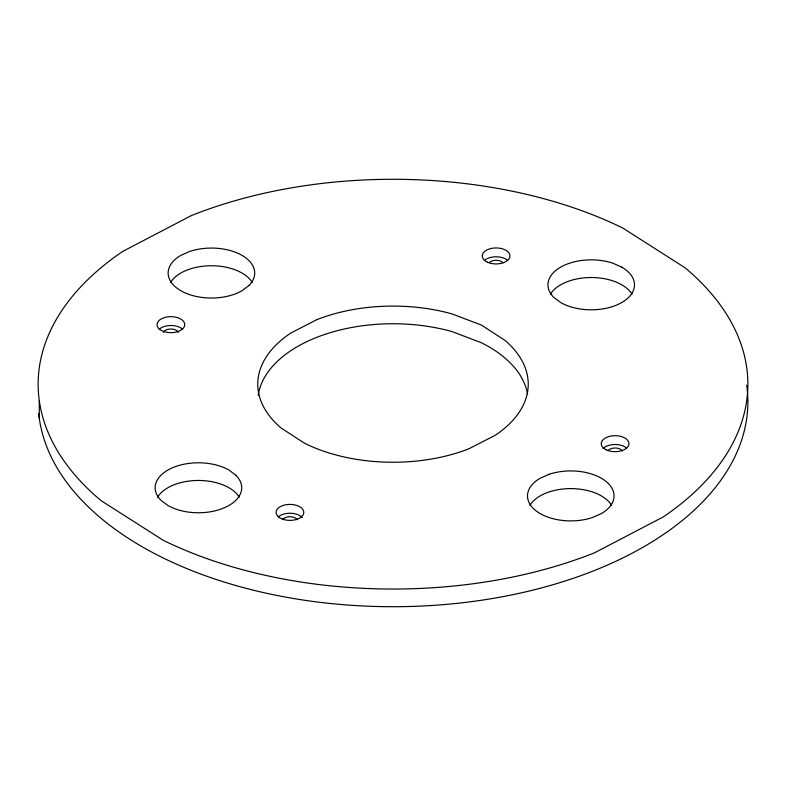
<?xml version="1.0" encoding="UTF-8"?>
<svg xmlns="http://www.w3.org/2000/svg" width="786" height="786" viewBox="0 0 786 786"><rect width="100%" height="100%" fill="white"/><g stroke="black" fill="none" stroke-linecap="round" stroke-linejoin="round"><path stroke-width="1.18" d="M39.3 400.742L39.3 418.407M159.165 329.255A13.843 7.998 0 0 1 182.519 329.147M278.303 516.883A13.843 7.998 0 0 1 302.256 517.591M603.019 448.6A13.843 7.998 0 0 1 626.344 447.833M485.198 259.822A13.843 7.998 0 0 1 507.167 259.989M163.38 332.321A7.791 4.5 0 0 1 170.906 329A7.791 4.5 0 0 1 178.422 332.331M282.911 519.281A7.791 4.5 0 0 1 290.368 516.736A7.791 4.5 0 0 1 297.285 519.743M608.01 450.653A7.791 4.5 0 0 1 615.359 448.01A7.791 4.5 0 0 1 622.394 450.928M746.7 385.258A354.859 204.881 0 0 1 417.523 606.222A354.859 204.881 0 0 1 38.72 413.583M258.221 395.417A135.241 78.079 0 0 1 452.029 331.584L481.513 342.804A135.241 78.079 0 0 1 527.553 393.983M529.911 505.339A43.279 24.985 0 0 1 570.764 488.597A43.279 24.985 0 0 1 611.616 505.339M157.564 497.204A43.279 24.985 0 0 1 198.416 480.462A43.279 24.985 0 0 1 239.268 497.204M170.562 282.469A43.279 24.985 0 0 1 211.414 265.737A43.279 24.985 0 0 1 252.267 282.469M550.367 294.259A43.279 24.985 0 0 1 591.219 277.517A43.279 24.985 0 0 1 632.072 294.259M489.521 262.337A7.791 4.5 0 0 1 503.001 262.711M248.897 285.544L242.019 290.722A43.279 24.985 0 0 1 180.819 290.722A43.279 24.985 0 0 1 180.819 255.381L189.78 251.412A43.279 24.985 0 0 1 242.019 255.381A43.279 24.985 0 0 1 248.897 285.544M191.293 215.6L122.596 251.491A354.859 204.881 0 0 0 101.04 500.623L163.193 540.277A354.859 204.881 0 0 0 594.707 552.725L663.404 516.844A354.859 204.881 0 0 0 684.96 267.712L622.807 228.048A354.859 204.881 0 0 0 191.293 215.6M317.141 319.529L290.751 333.067A135.241 78.079 0 0 0 281.044 427.967L304.487 443.196A135.241 78.079 0 0 0 468.859 448.806L495.249 435.267A135.241 78.079 0 0 0 504.956 340.367L481.513 325.129L452.029 313.919A135.241 78.079 0 0 0 317.141 319.529M549.129 474.272L540.169 478.242A43.279 24.985 0 0 0 536.435 511.126A43.279 24.985 0 0 0 592.408 517.552L601.369 513.582A43.279 24.985 0 0 0 605.102 480.708A43.279 24.985 0 0 0 549.129 474.272M621.814 267.171L612.854 263.202A43.279 24.985 0 0 0 560.615 267.171A43.279 24.985 0 0 0 553.737 297.334L560.615 302.502A43.279 24.985 0 0 0 621.814 302.502A43.279 24.985 0 0 0 621.814 267.171M235.898 475.284L229.021 470.107A43.279 24.985 0 0 0 172.075 467.955A43.279 24.985 0 0 0 160.943 500.269L167.811 505.447A43.279 24.985 0 0 0 224.757 507.599A43.279 24.985 0 0 0 235.898 475.284M163.547 331.437A13.843 7.998 0 0 0 184.739 324.942A13.843 7.998 0 0 0 164.412 317.593A13.843 7.998 0 0 0 163.547 331.437M282.4 519.104A13.843 7.998 0 0 0 303.76 512.806A13.843 7.998 0 0 0 283.628 505.28A13.843 7.998 0 0 0 282.4 519.104M606.34 449.867A13.843 7.998 0 0 0 628.771 444.964A13.843 7.998 0 0 0 610.201 436.201A13.843 7.998 0 0 0 606.34 449.867M487.487 262.21A13.843 7.998 0 0 0 509.77 257.091A13.843 7.998 0 0 0 490.945 248.514A13.843 7.998 0 0 0 487.487 262.21"/></g></svg>
